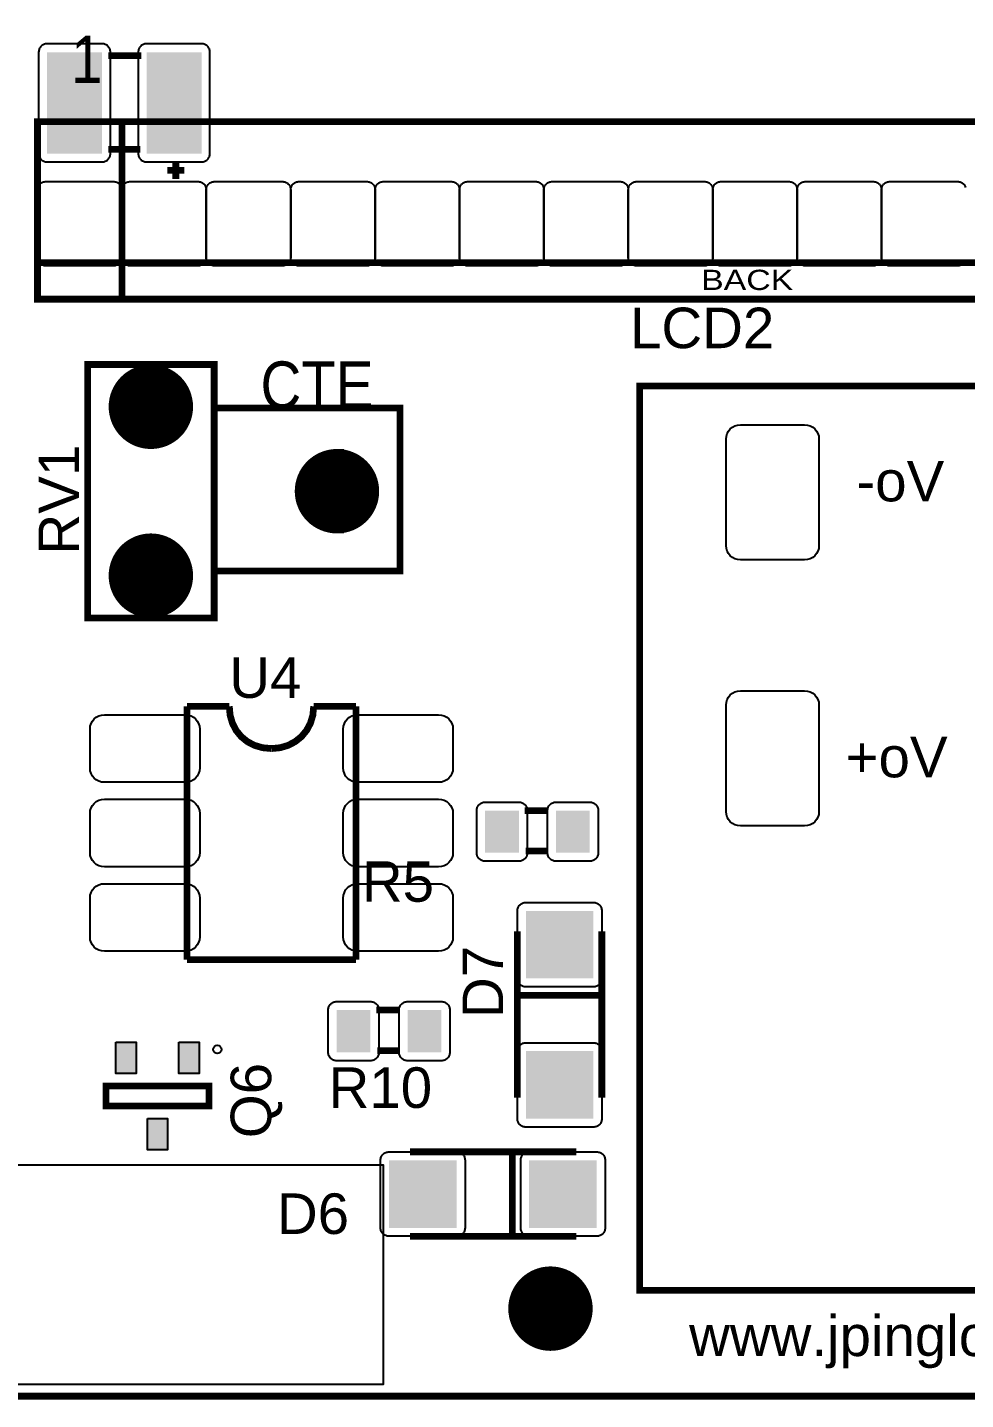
# Model space of a CAD drawing. Header units: inches. Extents: x -2.43 to 2.43, y -2.01 to 2.
# Drawn here: x -1.281 to -0.17, y -2.011 to -0.386 of the extents above; entities that cross this region are included whole.
import ezdxf

# ---------------------------------------------------------------- set-up
doc = ezdxf.new("R2010")
doc.units = ezdxf.units.IN
doc.layers.get('0').update_dxf_attribs({"linetype": 'CONTINUOUS'})

# ---------------------------------------------------------------- blocks, each defined once
blk = doc.blocks.new('RPAD')
blk.add_trace([(-0.5, -0.5), (-0.5, 0.5), (0.5, -0.5), (0.5, 0.5)])
blk = doc.blocks.new('EPAD')
at = {"const_width": 0.5}
blk.add_lwpolyline([(-0.25, 0, 1), (0.25, 0, 1)], format="xyb", close=True, dxfattribs=at)

msp = doc.modelspace()

# ---------------------------------------------------------------- linework, layer by layer
for points, const_width in [([(-2.430303, -2.006575), (2.430303, -2.006575), (2.430303, 1.998496), (-2.430303, 1.998496), (-2.430303, -2.006575)], 0.008), ([(-2.430303, -2.006575), (2.430303, -2.006575), (2.430303, 1.998496), (-2.430303, 1.998496), (-2.430303, -2.006575)], 0.008), ([(-2.430303, -2.006575), (2.430303, -2.006575), (2.430303, 1.998496), (-2.430303, 1.998496), (-2.430303, -2.006575)], 0.008), ([(-1.185469, -0.419079), (-1.146469, -0.419079)], 0.008), ([(-1.185469, -0.419079), (-1.146469, -0.419079)], 0.008), ([(-1.185469, -0.419079), (-1.146469, -0.419079)], 0.008), ([(-1.269358, -0.707582), (0.334642, -0.707582), (0.334642, -0.497346), (-1.269358, -0.497346), (-1.269358, -0.707582)], 0.008), ([(-1.269358, -0.707582), (0.334642, -0.707582), (0.334642, -0.497346), (-1.269358, -0.497346), (-1.269358, -0.707582)], 0.008), ([(-1.269358, -0.707582), (0.334642, -0.707582), (0.334642, -0.497346), (-1.269358, -0.497346), (-1.269358, -0.707582)], 0.008), ([(-1.169358, -0.501283), (-1.169358, -0.703645)], 0.008), ([(-1.169358, -0.501283), (-1.169358, -0.703645)], 0.008), ([(-1.169358, -0.501283), (-1.169358, -0.703645)], 0.008), ([(-1.185469, -0.530079), (-1.147469, -0.530079)], 0.008), ([(-1.185469, -0.530079), (-1.147469, -0.530079)], 0.008), ([(-1.185469, -0.530079), (-1.147469, -0.530079)], 0.008), ([(-1.115469, -0.555079), (-1.095469, -0.555079)], 0.008), ([(-1.115469, -0.555079), (-1.095469, -0.555079)], 0.008), ([(-1.115469, -0.555079), (-1.095469, -0.555079)], 0.008), ([(-1.105469, -0.545079), (-1.105469, -0.565079)], 0.008), ([(-1.105469, -0.545079), (-1.105469, -0.565079)], 0.008), ([(-1.105469, -0.545079), (-1.105469, -0.565079)], 0.008), ([(-1.266602, -0.664275), (0.331823, -0.664275)], 0.008), ([(-1.266602, -0.664275), (0.331823, -0.664275)], 0.008), ([(-1.266602, -0.664275), (0.331823, -0.664275)], 0.008), ([(-1.210028, -1.08496), (-1.060028, -1.08496), (-1.060028, -0.78496), (-1.210028, -0.78496), (-1.210028, -1.08496)], 0.008), ([(-1.210028, -1.08496), (-1.060028, -1.08496), (-1.060028, -0.78496), (-1.210028, -0.78496), (-1.210028, -1.08496)], 0.008), ([(-1.210028, -1.08496), (-1.060028, -1.08496), (-1.060028, -0.78496), (-1.210028, -0.78496), (-1.210028, -1.08496)], 0.008), ([(-0.55598, -1.881189), (1.507012, -1.881189), (1.507012, -0.810322), (-0.55598, -0.810322), (-0.55598, -1.881189)], 0.008), ([(-0.55598, -1.881189), (1.507012, -1.881189), (1.507012, -0.810322), (-0.55598, -0.810322), (-0.55598, -1.881189)], 0.008), ([(-0.55598, -1.881189), (1.507012, -1.881189), (1.507012, -0.810322), (-0.55598, -0.810322), (-0.55598, -1.881189)], 0.008), ([(-1.060224, -1.029448), (-0.839752, -1.029448), (-0.839752, -0.836535), (-1.060224, -0.836535), (-1.060224, -1.029448)], 0.008), ([(-1.060224, -1.029448), (-0.839752, -1.029448), (-0.839752, -0.836535), (-1.060224, -0.836535), (-1.060224, -1.029448)], 0.008), ([(-1.060224, -1.029448), (-0.839752, -1.029448), (-0.839752, -0.836535), (-1.060224, -0.836535), (-1.060224, -1.029448)], 0.008), ([(-0.910028, -0.88496), (-0.910028, -0.98496)], 0.008), ([(-0.910028, -0.88496), (-0.910028, -0.98496)], 0.008), ([(-0.910028, -0.88496), (-0.910028, -0.98496)], 0.008), ([(-1.092114, -1.189685), (-1.042114, -1.189685)], 0.008), ([(-1.092114, -1.189685), (-1.092114, -1.489685)], 0.008), ([(-1.092114, -1.189685), (-1.042114, -1.189685)], 0.008), ([(-1.092114, -1.189685), (-1.092114, -1.489685)], 0.008), ([(-1.092114, -1.189685), (-1.042114, -1.189685)], 0.008), ([(-1.092114, -1.189685), (-1.092114, -1.489685)], 0.008), ([(-0.992114, -1.239685), (-1.002589, -1.238726), (-1.012161, -1.23595), (-1.020679, -1.231511), (-1.027989, -1.22556), (-1.03394, -1.218249), (-1.03838, -1.209731), (-1.041155, -1.200159), (-1.042114, -1.189685)], 0.008), ([(-0.992114, -1.239685), (-1.002589, -1.238726), (-1.012161, -1.23595), (-1.020679, -1.231511), (-1.027989, -1.22556), (-1.03394, -1.218249), (-1.03838, -1.209731), (-1.041155, -1.200159), (-1.042114, -1.189685)], 0.008), ([(-0.992114, -1.239685), (-1.002589, -1.238726), (-1.012161, -1.23595), (-1.020679, -1.231511), (-1.027989, -1.22556), (-1.03394, -1.218249), (-1.03838, -1.209731), (-1.041155, -1.200159), (-1.042114, -1.189685)], 0.008), ([(-0.992114, -1.239685), (-0.981927, -1.238726), (-0.972489, -1.23595), (-0.963989, -1.231511), (-0.956614, -1.22556), (-0.950552, -1.218249), (-0.945989, -1.209731), (-0.943114, -1.200159), (-0.942114, -1.189685)], 0.008), ([(-0.992114, -1.239685), (-0.981927, -1.238726), (-0.972489, -1.23595), (-0.963989, -1.231511), (-0.956614, -1.22556), (-0.950552, -1.218249), (-0.945989, -1.209731), (-0.943114, -1.200159), (-0.942114, -1.189685)], 0.008), ([(-0.992114, -1.239685), (-0.981927, -1.238726), (-0.972489, -1.23595), (-0.963989, -1.231511), (-0.956614, -1.22556), (-0.950552, -1.218249), (-0.945989, -1.209731), (-0.943114, -1.200159), (-0.942114, -1.189685)], 0.008), ([(-0.942114, -1.189685), (-0.892114, -1.189685)], 0.008), ([(-0.942114, -1.189685), (-0.892114, -1.189685)], 0.008), ([(-0.942114, -1.189685), (-0.892114, -1.189685)], 0.008), ([(-0.892114, -1.189685), (-0.892114, -1.489685)], 0.008), ([(-0.892114, -1.189685), (-0.892114, -1.489685)], 0.008), ([(-0.892114, -1.189685), (-0.892114, -1.489685)], 0.008), ([(-0.664028, -1.31311), (-0.692028, -1.31311)], 0.008), ([(-0.664028, -1.31311), (-0.692028, -1.31311)], 0.008), ([(-0.664028, -1.31311), (-0.692028, -1.31311)], 0.008), ([(-0.664028, -1.36111), (-0.691028, -1.36111)], 0.008), ([(-0.664028, -1.36111), (-0.691028, -1.36111)], 0.008), ([(-0.664028, -1.36111), (-0.691028, -1.36111)], 0.008), ([(-0.700776, -1.652968), (-0.700776, -1.455968)], 0.008), ([(-0.700776, -1.652968), (-0.700776, -1.455968)], 0.008), ([(-0.700776, -1.652968), (-0.700776, -1.455968)], 0.008), ([(-0.600776, -1.455968), (-0.600776, -1.652968)], 0.008), ([(-0.600776, -1.455968), (-0.600776, -1.652968)], 0.008), ([(-0.600776, -1.455968), (-0.600776, -1.652968)], 0.008), ([(-1.092114, -1.489685), (-0.892114, -1.489685)], 0.008), ([(-1.092114, -1.489685), (-0.892114, -1.489685)], 0.008), ([(-1.092114, -1.489685), (-0.892114, -1.489685)], 0.008), ([(-0.700776, -1.531968), (-0.600776, -1.531968)], 0.008), ([(-0.700776, -1.531968), (-0.600776, -1.531968)], 0.008), ([(-0.700776, -1.531968), (-0.600776, -1.531968)], 0.008), ([(-0.83987, -1.54933), (-0.86787, -1.54933)], 0.008), ([(-0.83987, -1.54933), (-0.86787, -1.54933)], 0.008), ([(-0.83987, -1.54933), (-0.86787, -1.54933)], 0.008), ([(-0.83987, -1.59733), (-0.86687, -1.59733)], 0.008), ([(-0.83987, -1.59733), (-0.86687, -1.59733)], 0.008), ([(-0.83987, -1.59733), (-0.86687, -1.59733)], 0.008), ([(-1.188177, -1.639291), (-1.188177, -1.662913), (-1.06613, -1.662913), (-1.06613, -1.639291), (-1.188177, -1.639291)], 0.007874), ([(-1.188177, -1.639291), (-1.188177, -1.662913), (-1.06613, -1.662913), (-1.06613, -1.639291), (-1.188177, -1.639291)], 0.007874), ([(-1.188177, -1.639291), (-1.188177, -1.662913), (-1.06613, -1.662913), (-1.06613, -1.639291), (-1.188177, -1.639291)], 0.007874), ([(-0.827839, -1.717244), (-0.630839, -1.717244)], 0.008), ([(-0.827839, -1.717244), (-0.630839, -1.717244)], 0.008), ([(-0.827839, -1.717244), (-0.630839, -1.717244)], 0.008), ([(-0.706839, -1.717244), (-0.706839, -1.817244)], 0.008), ([(-0.706839, -1.717244), (-0.706839, -1.817244)], 0.008), ([(-0.706839, -1.717244), (-0.706839, -1.817244)], 0.008), ([(-0.630839, -1.817244), (-0.827839, -1.817244)], 0.008), ([(-0.630839, -1.817244), (-0.827839, -1.817244)], 0.008), ([(-0.630839, -1.817244), (-0.827839, -1.817244)], 0.008)]:
    msp.add_lwpolyline(points, dxfattribs=dict(const_width=const_width))
for points in [[(-1.257969, -0.545079), (-1.192969, -0.545079), (-1.191929, -0.545028), (-1.190924, -0.54488), (-1.189957, -0.544638), (-1.189033, -0.544307), (-1.188157, -0.543893), (-1.187333, -0.543398), (-1.186565, -0.542828), (-1.185859, -0.542188), (-1.185219, -0.541482), (-1.18465, -0.540715), (-1.184155, -0.539891), (-1.18374, -0.539014), (-1.183409, -0.53809), (-1.183167, -0.537123), (-1.183019, -0.536118), (-1.182969, -0.535079), (-1.182969, -0.415079), (-1.183019, -0.414039), (-1.183167, -0.413034), (-1.183409, -0.412067), (-1.18374, -0.411143), (-1.184155, -0.410267), (-1.18465, -0.409443), (-1.185219, -0.408676), (-1.185859, -0.407969), (-1.186565, -0.407329), (-1.187333, -0.40676), (-1.188157, -0.406265), (-1.189033, -0.40585), (-1.189957, -0.40552), (-1.190924, -0.405278), (-1.191929, -0.405129), (-1.192969, -0.405079), (-1.257969, -0.405079), (-1.259008, -0.405129), (-1.260013, -0.405278), (-1.26098, -0.40552), (-1.261904, -0.40585), (-1.26278, -0.406265), (-1.263604, -0.40676), (-1.264372, -0.407329), (-1.265078, -0.407969), (-1.265718, -0.408676), (-1.266287, -0.409443), (-1.266782, -0.410267), (-1.267197, -0.411143), (-1.267528, -0.412067), (-1.26777, -0.413034), (-1.267918, -0.414039), (-1.267969, -0.415079), (-1.267969, -0.535079), (-1.267918, -0.536118), (-1.26777, -0.537123), (-1.267528, -0.53809), (-1.267197, -0.539014), (-1.266782, -0.539891), (-1.266287, -0.540715), (-1.265718, -0.541482), (-1.265078, -0.542188), (-1.264372, -0.542828), (-1.263604, -0.543398), (-1.26278, -0.543893), (-1.261904, -0.544307), (-1.26098, -0.544638), (-1.260013, -0.54488), (-1.259008, -0.545028), (-1.257969, -0.545079)], [(-1.139969, -0.545079), (-1.074969, -0.545079), (-1.073929, -0.545028), (-1.072924, -0.54488), (-1.071957, -0.544638), (-1.071033, -0.544307), (-1.070157, -0.543893), (-1.069333, -0.543398), (-1.068565, -0.542828), (-1.067859, -0.542188), (-1.067219, -0.541482), (-1.06665, -0.540715), (-1.066155, -0.539891), (-1.06574, -0.539014), (-1.065409, -0.53809), (-1.065167, -0.537123), (-1.065019, -0.536118), (-1.064969, -0.535079), (-1.064969, -0.415079), (-1.065019, -0.414039), (-1.065167, -0.413034), (-1.065409, -0.412067), (-1.06574, -0.411143), (-1.066155, -0.410267), (-1.06665, -0.409443), (-1.067219, -0.408676), (-1.067859, -0.407969), (-1.068565, -0.407329), (-1.069333, -0.40676), (-1.070157, -0.406265), (-1.071033, -0.40585), (-1.071957, -0.40552), (-1.072924, -0.405278), (-1.073929, -0.405129), (-1.074969, -0.405079), (-1.139969, -0.405079), (-1.141008, -0.405129), (-1.142013, -0.405278), (-1.14298, -0.40552), (-1.143904, -0.40585), (-1.14478, -0.406265), (-1.145604, -0.40676), (-1.146372, -0.407329), (-1.147078, -0.407969), (-1.147718, -0.408676), (-1.148287, -0.409443), (-1.148782, -0.410267), (-1.149197, -0.411143), (-1.149528, -0.412067), (-1.14977, -0.413034), (-1.149918, -0.414039), (-1.149969, -0.415079), (-1.149969, -0.535079), (-1.149918, -0.536118), (-1.14977, -0.537123), (-1.149528, -0.53809), (-1.149197, -0.539014), (-1.148782, -0.539891), (-1.148287, -0.540715), (-1.147718, -0.541482), (-1.147078, -0.542188), (-1.146372, -0.542828), (-1.145604, -0.543398), (-1.14478, -0.543893), (-1.143904, -0.544307), (-1.14298, -0.544638), (-1.142013, -0.54488), (-1.141008, -0.545028), (-1.139969, -0.545079)], [(-1.259358, -0.568212), (-1.179358, -0.568212), (-1.178319, -0.568263), (-1.177314, -0.568411), (-1.176347, -0.568653), (-1.175423, -0.568984), (-1.174546, -0.569398), (-1.173722, -0.569893), (-1.172955, -0.570463), (-1.172249, -0.571103), (-1.171609, -0.571809), (-1.171039, -0.572576), (-1.170545, -0.5734), (-1.17013, -0.574277), (-1.169799, -0.575201), (-1.169557, -0.576168), (-1.169409, -0.577173), (-1.169358, -0.578212), (-1.169358, -0.658212), (-1.169409, -0.659252), (-1.169557, -0.660257), (-1.169799, -0.661224), (-1.17013, -0.662148), (-1.170545, -0.663024), (-1.171039, -0.663848), (-1.171609, -0.664615), (-1.172249, -0.665322), (-1.172955, -0.665962), (-1.173722, -0.666531), (-1.174546, -0.667026), (-1.175423, -0.667441), (-1.176347, -0.667771), (-1.177314, -0.668013), (-1.178319, -0.668162), (-1.179358, -0.668212), (-1.259358, -0.668212), (-1.260398, -0.668162), (-1.261403, -0.668013), (-1.26237, -0.667771), (-1.263294, -0.667441), (-1.26417, -0.667026), (-1.264994, -0.666531), (-1.265762, -0.665962), (-1.266468, -0.665322), (-1.267108, -0.664615), (-1.267677, -0.663848), (-1.268172, -0.663024), (-1.268587, -0.662148), (-1.268917, -0.661224), (-1.269159, -0.660257), (-1.269308, -0.659252), (-1.269358, -0.658212), (-1.269358, -0.578212), (-1.269308, -0.577173), (-1.269159, -0.576168), (-1.268917, -0.575201), (-1.268587, -0.574277), (-1.268172, -0.5734), (-1.267677, -0.572576), (-1.267108, -0.571809), (-1.266468, -0.571103), (-1.265762, -0.570463), (-1.264994, -0.569893), (-1.26417, -0.569398), (-1.263294, -0.568984), (-1.26237, -0.568653), (-1.261403, -0.568411), (-1.260398, -0.568263), (-1.259358, -0.568212)], [(-1.159358, -0.568212), (-1.079358, -0.568212), (-1.078319, -0.568263), (-1.077314, -0.568411), (-1.076347, -0.568653), (-1.075423, -0.568984), (-1.074546, -0.569398), (-1.073722, -0.569893), (-1.072955, -0.570463), (-1.072249, -0.571103), (-1.071609, -0.571809), (-1.071039, -0.572576), (-1.070545, -0.5734), (-1.07013, -0.574277), (-1.069799, -0.575201), (-1.069557, -0.576168), (-1.069409, -0.577173), (-1.069358, -0.578212), (-1.069358, -0.658212), (-1.069409, -0.659252), (-1.069557, -0.660257), (-1.069799, -0.661224), (-1.07013, -0.662148), (-1.070545, -0.663024), (-1.071039, -0.663848), (-1.071609, -0.664615), (-1.072249, -0.665322), (-1.072955, -0.665962), (-1.073722, -0.666531), (-1.074546, -0.667026), (-1.075423, -0.667441), (-1.076347, -0.667771), (-1.077314, -0.668013), (-1.078319, -0.668162), (-1.079358, -0.668212), (-1.159358, -0.668212), (-1.160398, -0.668162), (-1.161403, -0.668013), (-1.16237, -0.667771), (-1.163294, -0.667441), (-1.16417, -0.667026), (-1.164994, -0.666531), (-1.165762, -0.665962), (-1.166468, -0.665322), (-1.167108, -0.664615), (-1.167677, -0.663848), (-1.168172, -0.663024), (-1.168587, -0.662148), (-1.168917, -0.661224), (-1.169159, -0.660257), (-1.169308, -0.659252), (-1.169358, -0.658212), (-1.169358, -0.578212), (-1.169308, -0.577173), (-1.169159, -0.576168), (-1.168917, -0.575201), (-1.168587, -0.574277), (-1.168172, -0.5734), (-1.167677, -0.572576), (-1.167108, -0.571809), (-1.166468, -0.571103), (-1.165762, -0.570463), (-1.164994, -0.569893), (-1.16417, -0.569398), (-1.163294, -0.568984), (-1.16237, -0.568653), (-1.161403, -0.568411), (-1.160398, -0.568263), (-1.159358, -0.568212)], [(-1.059358, -0.568212), (-0.979358, -0.568212), (-0.978319, -0.568263), (-0.977314, -0.568411), (-0.976347, -0.568653), (-0.975423, -0.568984), (-0.974546, -0.569398), (-0.973722, -0.569893), (-0.972955, -0.570463), (-0.972249, -0.571103), (-0.971609, -0.571809), (-0.971039, -0.572576), (-0.970545, -0.5734), (-0.97013, -0.574277), (-0.969799, -0.575201), (-0.969557, -0.576168), (-0.969409, -0.577173), (-0.969358, -0.578212), (-0.969358, -0.658212), (-0.969409, -0.659252), (-0.969557, -0.660257), (-0.969799, -0.661224), (-0.97013, -0.662148), (-0.970545, -0.663024), (-0.971039, -0.663848), (-0.971609, -0.664615), (-0.972249, -0.665322), (-0.972955, -0.665962), (-0.973722, -0.666531), (-0.974546, -0.667026), (-0.975423, -0.667441), (-0.976347, -0.667771), (-0.977314, -0.668013), (-0.978319, -0.668162), (-0.979358, -0.668212), (-1.059358, -0.668212), (-1.060398, -0.668162), (-1.061403, -0.668013), (-1.06237, -0.667771), (-1.063294, -0.667441), (-1.06417, -0.667026), (-1.064994, -0.666531), (-1.065762, -0.665962), (-1.066468, -0.665322), (-1.067108, -0.664615), (-1.067677, -0.663848), (-1.068172, -0.663024), (-1.068587, -0.662148), (-1.068917, -0.661224), (-1.069159, -0.660257), (-1.069308, -0.659252), (-1.069358, -0.658212), (-1.069358, -0.578212), (-1.069308, -0.577173), (-1.069159, -0.576168), (-1.068917, -0.575201), (-1.068587, -0.574277), (-1.068172, -0.5734), (-1.067677, -0.572576), (-1.067108, -0.571809), (-1.066468, -0.571103), (-1.065762, -0.570463), (-1.064994, -0.569893), (-1.06417, -0.569398), (-1.063294, -0.568984), (-1.06237, -0.568653), (-1.061403, -0.568411), (-1.060398, -0.568263), (-1.059358, -0.568212)], [(-0.959358, -0.568212), (-0.879358, -0.568212), (-0.878319, -0.568263), (-0.877314, -0.568411), (-0.876347, -0.568653), (-0.875423, -0.568984), (-0.874546, -0.569398), (-0.873722, -0.569893), (-0.872955, -0.570463), (-0.872249, -0.571103), (-0.871609, -0.571809), (-0.871039, -0.572576), (-0.870545, -0.5734), (-0.87013, -0.574277), (-0.869799, -0.575201), (-0.869557, -0.576168), (-0.869409, -0.577173), (-0.869358, -0.578212), (-0.869358, -0.658212), (-0.869409, -0.659252), (-0.869557, -0.660257), (-0.869799, -0.661224), (-0.87013, -0.662148), (-0.870545, -0.663024), (-0.871039, -0.663848), (-0.871609, -0.664615), (-0.872249, -0.665322), (-0.872955, -0.665962), (-0.873722, -0.666531), (-0.874546, -0.667026), (-0.875423, -0.667441), (-0.876347, -0.667771), (-0.877314, -0.668013), (-0.878319, -0.668162), (-0.879358, -0.668212), (-0.959358, -0.668212), (-0.960398, -0.668162), (-0.961403, -0.668013), (-0.96237, -0.667771), (-0.963294, -0.667441), (-0.96417, -0.667026), (-0.964994, -0.666531), (-0.965762, -0.665962), (-0.966468, -0.665322), (-0.967108, -0.664615), (-0.967677, -0.663848), (-0.968172, -0.663024), (-0.968587, -0.662148), (-0.968917, -0.661224), (-0.969159, -0.660257), (-0.969308, -0.659252), (-0.969358, -0.658212), (-0.969358, -0.578212), (-0.969308, -0.577173), (-0.969159, -0.576168), (-0.968917, -0.575201), (-0.968587, -0.574277), (-0.968172, -0.5734), (-0.967677, -0.572576), (-0.967108, -0.571809), (-0.966468, -0.571103), (-0.965762, -0.570463), (-0.964994, -0.569893), (-0.96417, -0.569398), (-0.963294, -0.568984), (-0.96237, -0.568653), (-0.961403, -0.568411), (-0.960398, -0.568263), (-0.959358, -0.568212)], [(-0.859358, -0.568212), (-0.779358, -0.568212), (-0.778319, -0.568263), (-0.777314, -0.568411), (-0.776347, -0.568653), (-0.775423, -0.568984), (-0.774546, -0.569398), (-0.773722, -0.569893), (-0.772955, -0.570463), (-0.772249, -0.571103), (-0.771609, -0.571809), (-0.771039, -0.572576), (-0.770545, -0.5734), (-0.77013, -0.574277), (-0.769799, -0.575201), (-0.769557, -0.576168), (-0.769409, -0.577173), (-0.769358, -0.578212), (-0.769358, -0.658212), (-0.769409, -0.659252), (-0.769557, -0.660257), (-0.769799, -0.661224), (-0.77013, -0.662148), (-0.770545, -0.663024), (-0.771039, -0.663848), (-0.771609, -0.664615), (-0.772249, -0.665322), (-0.772955, -0.665962), (-0.773722, -0.666531), (-0.774546, -0.667026), (-0.775423, -0.667441), (-0.776347, -0.667771), (-0.777314, -0.668013), (-0.778319, -0.668162), (-0.779358, -0.668212), (-0.859358, -0.668212), (-0.860398, -0.668162), (-0.861403, -0.668013), (-0.86237, -0.667771), (-0.863294, -0.667441), (-0.86417, -0.667026), (-0.864994, -0.666531), (-0.865762, -0.665962), (-0.866468, -0.665322), (-0.867108, -0.664615), (-0.867677, -0.663848), (-0.868172, -0.663024), (-0.868587, -0.662148), (-0.868917, -0.661224), (-0.869159, -0.660257), (-0.869308, -0.659252), (-0.869358, -0.658212), (-0.869358, -0.578212), (-0.869308, -0.577173), (-0.869159, -0.576168), (-0.868917, -0.575201), (-0.868587, -0.574277), (-0.868172, -0.5734), (-0.867677, -0.572576), (-0.867108, -0.571809), (-0.866468, -0.571103), (-0.865762, -0.570463), (-0.864994, -0.569893), (-0.86417, -0.569398), (-0.863294, -0.568984), (-0.86237, -0.568653), (-0.861403, -0.568411), (-0.860398, -0.568263), (-0.859358, -0.568212)], [(-0.759358, -0.568212), (-0.679358, -0.568212), (-0.678319, -0.568263), (-0.677314, -0.568411), (-0.676347, -0.568653), (-0.675423, -0.568984), (-0.674546, -0.569398), (-0.673722, -0.569893), (-0.672955, -0.570463), (-0.672249, -0.571103), (-0.671609, -0.571809), (-0.671039, -0.572576), (-0.670545, -0.5734), (-0.67013, -0.574277), (-0.669799, -0.575201), (-0.669557, -0.576168), (-0.669409, -0.577173), (-0.669358, -0.578212), (-0.669358, -0.658212), (-0.669409, -0.659252), (-0.669557, -0.660257), (-0.669799, -0.661224), (-0.67013, -0.662148), (-0.670545, -0.663024), (-0.671039, -0.663848), (-0.671609, -0.664615), (-0.672249, -0.665322), (-0.672955, -0.665962), (-0.673722, -0.666531), (-0.674546, -0.667026), (-0.675423, -0.667441), (-0.676347, -0.667771), (-0.677314, -0.668013), (-0.678319, -0.668162), (-0.679358, -0.668212), (-0.759358, -0.668212), (-0.760398, -0.668162), (-0.761403, -0.668013), (-0.76237, -0.667771), (-0.763294, -0.667441), (-0.76417, -0.667026), (-0.764994, -0.666531), (-0.765762, -0.665962), (-0.766468, -0.665322), (-0.767108, -0.664615), (-0.767677, -0.663848), (-0.768172, -0.663024), (-0.768587, -0.662148), (-0.768917, -0.661224), (-0.769159, -0.660257), (-0.769308, -0.659252), (-0.769358, -0.658212), (-0.769358, -0.578212), (-0.769308, -0.577173), (-0.769159, -0.576168), (-0.768917, -0.575201), (-0.768587, -0.574277), (-0.768172, -0.5734), (-0.767677, -0.572576), (-0.767108, -0.571809), (-0.766468, -0.571103), (-0.765762, -0.570463), (-0.764994, -0.569893), (-0.76417, -0.569398), (-0.763294, -0.568984), (-0.76237, -0.568653), (-0.761403, -0.568411), (-0.760398, -0.568263), (-0.759358, -0.568212)], [(-0.659358, -0.568212), (-0.579358, -0.568212), (-0.578319, -0.568263), (-0.577314, -0.568411), (-0.576347, -0.568653), (-0.575423, -0.568984), (-0.574546, -0.569398), (-0.573722, -0.569893), (-0.572955, -0.570463), (-0.572249, -0.571103), (-0.571609, -0.571809), (-0.571039, -0.572576), (-0.570545, -0.5734), (-0.57013, -0.574277), (-0.569799, -0.575201), (-0.569557, -0.576168), (-0.569409, -0.577173), (-0.569358, -0.578212), (-0.569358, -0.658212), (-0.569409, -0.659252), (-0.569557, -0.660257), (-0.569799, -0.661224), (-0.57013, -0.662148), (-0.570545, -0.663024), (-0.571039, -0.663848), (-0.571609, -0.664615), (-0.572249, -0.665322), (-0.572955, -0.665962), (-0.573722, -0.666531), (-0.574546, -0.667026), (-0.575423, -0.667441), (-0.576347, -0.667771), (-0.577314, -0.668013), (-0.578319, -0.668162), (-0.579358, -0.668212), (-0.659358, -0.668212), (-0.660398, -0.668162), (-0.661403, -0.668013), (-0.66237, -0.667771), (-0.663294, -0.667441), (-0.66417, -0.667026), (-0.664994, -0.666531), (-0.665762, -0.665962), (-0.666468, -0.665322), (-0.667108, -0.664615), (-0.667677, -0.663848), (-0.668172, -0.663024), (-0.668587, -0.662148), (-0.668917, -0.661224), (-0.669159, -0.660257), (-0.669308, -0.659252), (-0.669358, -0.658212), (-0.669358, -0.578212), (-0.669308, -0.577173), (-0.669159, -0.576168), (-0.668917, -0.575201), (-0.668587, -0.574277), (-0.668172, -0.5734), (-0.667677, -0.572576), (-0.667108, -0.571809), (-0.666468, -0.571103), (-0.665762, -0.570463), (-0.664994, -0.569893), (-0.66417, -0.569398), (-0.663294, -0.568984), (-0.66237, -0.568653), (-0.661403, -0.568411), (-0.660398, -0.568263), (-0.659358, -0.568212)], [(-0.559358, -0.568212), (-0.479358, -0.568212), (-0.478319, -0.568263), (-0.477314, -0.568411), (-0.476347, -0.568653), (-0.475423, -0.568984), (-0.474546, -0.569398), (-0.473722, -0.569893), (-0.472955, -0.570463), (-0.472249, -0.571103), (-0.471609, -0.571809), (-0.471039, -0.572576), (-0.470545, -0.5734), (-0.47013, -0.574277), (-0.469799, -0.575201), (-0.469557, -0.576168), (-0.469409, -0.577173), (-0.469358, -0.578212), (-0.469358, -0.658212), (-0.469409, -0.659252), (-0.469557, -0.660257), (-0.469799, -0.661224), (-0.47013, -0.662148), (-0.470545, -0.663024), (-0.471039, -0.663848), (-0.471609, -0.664615), (-0.472249, -0.665322), (-0.472955, -0.665962), (-0.473722, -0.666531), (-0.474546, -0.667026), (-0.475423, -0.667441), (-0.476347, -0.667771), (-0.477314, -0.668013), (-0.478319, -0.668162), (-0.479358, -0.668212), (-0.559358, -0.668212), (-0.560398, -0.668162), (-0.561403, -0.668013), (-0.56237, -0.667771), (-0.563294, -0.667441), (-0.56417, -0.667026), (-0.564994, -0.666531), (-0.565762, -0.665962), (-0.566468, -0.665322), (-0.567108, -0.664615), (-0.567677, -0.663848), (-0.568172, -0.663024), (-0.568587, -0.662148), (-0.568917, -0.661224), (-0.569159, -0.660257), (-0.569308, -0.659252), (-0.569358, -0.658212), (-0.569358, -0.578212), (-0.569308, -0.577173), (-0.569159, -0.576168), (-0.568917, -0.575201), (-0.568587, -0.574277), (-0.568172, -0.5734), (-0.567677, -0.572576), (-0.567108, -0.571809), (-0.566468, -0.571103), (-0.565762, -0.570463), (-0.564994, -0.569893), (-0.56417, -0.569398), (-0.563294, -0.568984), (-0.56237, -0.568653), (-0.561403, -0.568411), (-0.560398, -0.568263), (-0.559358, -0.568212)], [(-0.459358, -0.568212), (-0.379358, -0.568212), (-0.378319, -0.568263), (-0.377314, -0.568411), (-0.376347, -0.568653), (-0.375423, -0.568984), (-0.374546, -0.569398), (-0.373722, -0.569893), (-0.372955, -0.570463), (-0.372249, -0.571103), (-0.371609, -0.571809), (-0.371039, -0.572576), (-0.370545, -0.5734), (-0.37013, -0.574277), (-0.369799, -0.575201), (-0.369557, -0.576168), (-0.369409, -0.577173), (-0.369358, -0.578212), (-0.369358, -0.658212), (-0.369409, -0.659252), (-0.369557, -0.660257), (-0.369799, -0.661224), (-0.37013, -0.662148), (-0.370545, -0.663024), (-0.371039, -0.663848), (-0.371609, -0.664615), (-0.372249, -0.665322), (-0.372955, -0.665962), (-0.373722, -0.666531), (-0.374546, -0.667026), (-0.375423, -0.667441), (-0.376347, -0.667771), (-0.377314, -0.668013), (-0.378319, -0.668162), (-0.379358, -0.668212), (-0.459358, -0.668212), (-0.460398, -0.668162), (-0.461403, -0.668013), (-0.46237, -0.667771), (-0.463294, -0.667441), (-0.46417, -0.667026), (-0.464994, -0.666531), (-0.465762, -0.665962), (-0.466468, -0.665322), (-0.467108, -0.664615), (-0.467677, -0.663848), (-0.468172, -0.663024), (-0.468587, -0.662148), (-0.468917, -0.661224), (-0.469159, -0.660257), (-0.469308, -0.659252), (-0.469358, -0.658212), (-0.469358, -0.578212), (-0.469308, -0.577173), (-0.469159, -0.576168), (-0.468917, -0.575201), (-0.468587, -0.574277), (-0.468172, -0.5734), (-0.467677, -0.572576), (-0.467108, -0.571809), (-0.466468, -0.571103), (-0.465762, -0.570463), (-0.464994, -0.569893), (-0.46417, -0.569398), (-0.463294, -0.568984), (-0.46237, -0.568653), (-0.461403, -0.568411), (-0.460398, -0.568263), (-0.459358, -0.568212)], [(-0.359358, -0.568212), (-0.279358, -0.568212), (-0.278319, -0.568263), (-0.277314, -0.568411), (-0.276347, -0.568653), (-0.275423, -0.568984), (-0.274546, -0.569398), (-0.273722, -0.569893), (-0.272955, -0.570463), (-0.272249, -0.571103), (-0.271609, -0.571809), (-0.271039, -0.572576), (-0.270545, -0.5734), (-0.27013, -0.574277), (-0.269799, -0.575201), (-0.269557, -0.576168), (-0.269409, -0.577173), (-0.269358, -0.578212), (-0.269358, -0.658212), (-0.269409, -0.659252), (-0.269557, -0.660257), (-0.269799, -0.661224), (-0.27013, -0.662148), (-0.270545, -0.663024), (-0.271039, -0.663848), (-0.271609, -0.664615), (-0.272249, -0.665322), (-0.272955, -0.665962), (-0.273722, -0.666531), (-0.274546, -0.667026), (-0.275423, -0.667441), (-0.276347, -0.667771), (-0.277314, -0.668013), (-0.278319, -0.668162), (-0.279358, -0.668212), (-0.359358, -0.668212), (-0.360398, -0.668162), (-0.361403, -0.668013), (-0.36237, -0.667771), (-0.363294, -0.667441), (-0.36417, -0.667026), (-0.364994, -0.666531), (-0.365762, -0.665962), (-0.366468, -0.665322), (-0.367108, -0.664615), (-0.367677, -0.663848), (-0.368172, -0.663024), (-0.368587, -0.662148), (-0.368917, -0.661224), (-0.369159, -0.660257), (-0.369308, -0.659252), (-0.369358, -0.658212), (-0.369358, -0.578212), (-0.369308, -0.577173), (-0.369159, -0.576168), (-0.368917, -0.575201), (-0.368587, -0.574277), (-0.368172, -0.5734), (-0.367677, -0.572576), (-0.367108, -0.571809), (-0.366468, -0.571103), (-0.365762, -0.570463), (-0.364994, -0.569893), (-0.36417, -0.569398), (-0.363294, -0.568984), (-0.36237, -0.568653), (-0.361403, -0.568411), (-0.360398, -0.568263), (-0.359358, -0.568212)], [(-0.4365, -0.856307), (-0.3605, -0.856307), (-0.357024, -0.856645), (-0.35381, -0.857618), (-0.350919, -0.859164), (-0.348414, -0.861221), (-0.346357, -0.863726), (-0.344811, -0.866617), (-0.343838, -0.869831), (-0.3435, -0.873307), (-0.3435, -0.999307), (-0.343838, -1.002783), (-0.344811, -1.005997), (-0.346357, -1.008888), (-0.348414, -1.011393), (-0.350919, -1.013449), (-0.35381, -1.014995), (-0.357024, -1.015969), (-0.3605, -1.016307), (-0.4365, -1.016307), (-0.439976, -1.015969), (-0.44319, -1.014995), (-0.446081, -1.013449), (-0.448586, -1.011393), (-0.450643, -1.008888), (-0.452189, -1.005997), (-0.453162, -1.002783), (-0.4535, -0.999307), (-0.4535, -0.873307), (-0.453162, -0.869831), (-0.452189, -0.866617), (-0.450643, -0.863726), (-0.448586, -0.861221), (-0.446081, -0.859164), (-0.44319, -0.857618), (-0.439976, -0.856645), (-0.4365, -0.856307)], [(-0.4365, -1.171267), (-0.3605, -1.171267), (-0.357024, -1.171606), (-0.35381, -1.172579), (-0.350919, -1.174125), (-0.348414, -1.176181), (-0.346357, -1.178686), (-0.344811, -1.181577), (-0.343838, -1.184791), (-0.3435, -1.188267), (-0.3435, -1.314267), (-0.343838, -1.317743), (-0.344811, -1.320957), (-0.346357, -1.323848), (-0.348414, -1.326353), (-0.350919, -1.32841), (-0.35381, -1.329956), (-0.357024, -1.330929), (-0.3605, -1.331267), (-0.4365, -1.331267), (-0.439976, -1.330929), (-0.44319, -1.329956), (-0.446081, -1.32841), (-0.448586, -1.326353), (-0.450643, -1.323848), (-0.452189, -1.320957), (-0.453162, -1.317743), (-0.4535, -1.314267), (-0.4535, -1.188267), (-0.453162, -1.184791), (-0.452189, -1.181577), (-0.450643, -1.178686), (-0.448586, -1.176181), (-0.446081, -1.174125), (-0.44319, -1.172579), (-0.439976, -1.171606), (-0.4365, -1.171267)], [(-1.077114, -1.216685), (-1.077114, -1.262685), (-1.077452, -1.266161), (-1.078426, -1.269375), (-1.079972, -1.272266), (-1.082028, -1.27477), (-1.084533, -1.276827), (-1.087424, -1.278373), (-1.090638, -1.279346), (-1.094114, -1.279685), (-1.190114, -1.279685), (-1.19359, -1.279346), (-1.196804, -1.278373), (-1.199695, -1.276827), (-1.2022, -1.27477), (-1.204257, -1.272266), (-1.205803, -1.269375), (-1.206776, -1.266161), (-1.207114, -1.262685), (-1.207114, -1.216685), (-1.206776, -1.213209), (-1.205803, -1.209994), (-1.204257, -1.207104), (-1.2022, -1.204599), (-1.199695, -1.202542), (-1.196804, -1.200996), (-1.19359, -1.200023), (-1.190114, -1.199685), (-1.094114, -1.199685), (-1.090638, -1.200023), (-1.087424, -1.200996), (-1.084533, -1.202542), (-1.082028, -1.204599), (-1.079972, -1.207104), (-1.078426, -1.209994), (-1.077452, -1.213209), (-1.077114, -1.216685)], [(-0.777114, -1.216685), (-0.777114, -1.262685), (-0.777452, -1.266161), (-0.778426, -1.269375), (-0.779972, -1.272266), (-0.782028, -1.27477), (-0.784533, -1.276827), (-0.787424, -1.278373), (-0.790638, -1.279346), (-0.794114, -1.279685), (-0.890114, -1.279685), (-0.89359, -1.279346), (-0.896804, -1.278373), (-0.899695, -1.276827), (-0.9022, -1.27477), (-0.904257, -1.272266), (-0.905803, -1.269375), (-0.906776, -1.266161), (-0.907114, -1.262685), (-0.907114, -1.216685), (-0.906776, -1.213209), (-0.905803, -1.209994), (-0.904257, -1.207104), (-0.9022, -1.204599), (-0.899695, -1.202542), (-0.896804, -1.200996), (-0.89359, -1.200023), (-0.890114, -1.199685), (-0.794114, -1.199685), (-0.790638, -1.200023), (-0.787424, -1.200996), (-0.784533, -1.202542), (-0.782028, -1.204599), (-0.779972, -1.207104), (-0.778426, -1.209994), (-0.777452, -1.213209), (-0.777114, -1.216685)], [(-1.077114, -1.316685), (-1.077114, -1.362685), (-1.077452, -1.366161), (-1.078426, -1.369375), (-1.079972, -1.372266), (-1.082028, -1.37477), (-1.084533, -1.376827), (-1.087424, -1.378373), (-1.090638, -1.379346), (-1.094114, -1.379685), (-1.190114, -1.379685), (-1.19359, -1.379346), (-1.196804, -1.378373), (-1.199695, -1.376827), (-1.2022, -1.37477), (-1.204257, -1.372266), (-1.205803, -1.369375), (-1.206776, -1.366161), (-1.207114, -1.362685), (-1.207114, -1.316685), (-1.206776, -1.313209), (-1.205803, -1.309994), (-1.204257, -1.307104), (-1.2022, -1.304599), (-1.199695, -1.302542), (-1.196804, -1.300996), (-1.19359, -1.300023), (-1.190114, -1.299685), (-1.094114, -1.299685), (-1.090638, -1.300023), (-1.087424, -1.300996), (-1.084533, -1.302542), (-1.082028, -1.304599), (-1.079972, -1.307104), (-1.078426, -1.309994), (-1.077452, -1.313209), (-1.077114, -1.316685)], [(-0.777114, -1.316685), (-0.777114, -1.362685), (-0.777452, -1.366161), (-0.778426, -1.369375), (-0.779972, -1.372266), (-0.782028, -1.37477), (-0.784533, -1.376827), (-0.787424, -1.378373), (-0.790638, -1.379346), (-0.794114, -1.379685), (-0.890114, -1.379685), (-0.89359, -1.379346), (-0.896804, -1.378373), (-0.899695, -1.376827), (-0.9022, -1.37477), (-0.904257, -1.372266), (-0.905803, -1.369375), (-0.906776, -1.366161), (-0.907114, -1.362685), (-0.907114, -1.316685), (-0.906776, -1.313209), (-0.905803, -1.309994), (-0.904257, -1.307104), (-0.9022, -1.304599), (-0.899695, -1.302542), (-0.896804, -1.300996), (-0.89359, -1.300023), (-0.890114, -1.299685), (-0.794114, -1.299685), (-0.790638, -1.300023), (-0.787424, -1.300996), (-0.784533, -1.302542), (-0.782028, -1.304599), (-0.779972, -1.307104), (-0.778426, -1.309994), (-0.777452, -1.313209), (-0.777114, -1.316685)], [(-0.699028, -1.37311), (-0.739028, -1.37311), (-0.740067, -1.373059), (-0.741072, -1.372911), (-0.742039, -1.372669), (-0.742963, -1.372338), (-0.743839, -1.371924), (-0.744663, -1.371429), (-0.745431, -1.370859), (-0.746137, -1.370219), (-0.746777, -1.369513), (-0.747346, -1.368746), (-0.747841, -1.367922), (-0.748256, -1.367045), (-0.748587, -1.366121), (-0.748829, -1.365154), (-0.748977, -1.364149), (-0.749028, -1.36311), (-0.749028, -1.31311), (-0.748977, -1.31207), (-0.748829, -1.311065), (-0.748587, -1.310098), (-0.748256, -1.309174), (-0.747841, -1.308298), (-0.747346, -1.307474), (-0.746777, -1.306707), (-0.746137, -1.306), (-0.745431, -1.30536), (-0.744663, -1.304791), (-0.743839, -1.304296), (-0.742963, -1.303881), (-0.742039, -1.303551), (-0.741072, -1.303309), (-0.740067, -1.30316), (-0.739028, -1.30311), (-0.699028, -1.30311), (-0.697988, -1.30316), (-0.696983, -1.303309), (-0.696016, -1.303551), (-0.695092, -1.303881), (-0.694216, -1.304296), (-0.693392, -1.304791), (-0.692624, -1.30536), (-0.691918, -1.306), (-0.691278, -1.306707), (-0.690709, -1.307474), (-0.690214, -1.308298), (-0.689799, -1.309174), (-0.689469, -1.310098), (-0.689226, -1.311065), (-0.689078, -1.31207), (-0.689028, -1.31311), (-0.689028, -1.36311), (-0.689078, -1.364149), (-0.689226, -1.365154), (-0.689469, -1.366121), (-0.689799, -1.367045), (-0.690214, -1.367922), (-0.690709, -1.368746), (-0.691278, -1.369513), (-0.691918, -1.370219), (-0.692624, -1.370859), (-0.693392, -1.371429), (-0.694216, -1.371924), (-0.695092, -1.372338), (-0.696016, -1.372669), (-0.696983, -1.372911), (-0.697988, -1.373059), (-0.699028, -1.37311)], [(-0.615028, -1.37311), (-0.655028, -1.37311), (-0.656067, -1.373059), (-0.657072, -1.372911), (-0.658039, -1.372669), (-0.658963, -1.372338), (-0.659839, -1.371924), (-0.660663, -1.371429), (-0.661431, -1.370859), (-0.662137, -1.370219), (-0.662777, -1.369513), (-0.663346, -1.368746), (-0.663841, -1.367922), (-0.664256, -1.367045), (-0.664587, -1.366121), (-0.664829, -1.365154), (-0.664977, -1.364149), (-0.665028, -1.36311), (-0.665028, -1.31311), (-0.664977, -1.31207), (-0.664829, -1.311065), (-0.664587, -1.310098), (-0.664256, -1.309174), (-0.663841, -1.308298), (-0.663346, -1.307474), (-0.662777, -1.306707), (-0.662137, -1.306), (-0.661431, -1.30536), (-0.660663, -1.304791), (-0.659839, -1.304296), (-0.658963, -1.303881), (-0.658039, -1.303551), (-0.657072, -1.303309), (-0.656067, -1.30316), (-0.655028, -1.30311), (-0.615028, -1.30311), (-0.613988, -1.30316), (-0.612983, -1.303309), (-0.612016, -1.303551), (-0.611092, -1.303881), (-0.610216, -1.304296), (-0.609392, -1.304791), (-0.608624, -1.30536), (-0.607918, -1.306), (-0.607278, -1.306707), (-0.606709, -1.307474), (-0.606214, -1.308298), (-0.605799, -1.309174), (-0.605469, -1.310098), (-0.605226, -1.311065), (-0.605078, -1.31207), (-0.605028, -1.31311), (-0.605028, -1.36311), (-0.605078, -1.364149), (-0.605226, -1.365154), (-0.605469, -1.366121), (-0.605799, -1.367045), (-0.606214, -1.367922), (-0.606709, -1.368746), (-0.607278, -1.369513), (-0.607918, -1.370219), (-0.608624, -1.370859), (-0.609392, -1.371429), (-0.610216, -1.371924), (-0.611092, -1.372338), (-0.612016, -1.372669), (-0.612983, -1.372911), (-0.613988, -1.373059), (-0.615028, -1.37311)], [(-1.077114, -1.416685), (-1.077114, -1.462685), (-1.077452, -1.466161), (-1.078426, -1.469375), (-1.079972, -1.472266), (-1.082028, -1.47477), (-1.084533, -1.476827), (-1.087424, -1.478373), (-1.090638, -1.479346), (-1.094114, -1.479685), (-1.190114, -1.479685), (-1.19359, -1.479346), (-1.196804, -1.478373), (-1.199695, -1.476827), (-1.2022, -1.47477), (-1.204257, -1.472266), (-1.205803, -1.469375), (-1.206776, -1.466161), (-1.207114, -1.462685), (-1.207114, -1.416685), (-1.206776, -1.413209), (-1.205803, -1.409994), (-1.204257, -1.407104), (-1.2022, -1.404599), (-1.199695, -1.402542), (-1.196804, -1.400996), (-1.19359, -1.400023), (-1.190114, -1.399685), (-1.094114, -1.399685), (-1.090638, -1.400023), (-1.087424, -1.400996), (-1.084533, -1.402542), (-1.082028, -1.404599), (-1.079972, -1.407104), (-1.078426, -1.409994), (-1.077452, -1.413209), (-1.077114, -1.416685)], [(-0.777114, -1.416685), (-0.777114, -1.462685), (-0.777452, -1.466161), (-0.778426, -1.469375), (-0.779972, -1.472266), (-0.782028, -1.47477), (-0.784533, -1.476827), (-0.787424, -1.478373), (-0.790638, -1.479346), (-0.794114, -1.479685), (-0.890114, -1.479685), (-0.89359, -1.479346), (-0.896804, -1.478373), (-0.899695, -1.476827), (-0.9022, -1.47477), (-0.904257, -1.472266), (-0.905803, -1.469375), (-0.906776, -1.466161), (-0.907114, -1.462685), (-0.907114, -1.416685), (-0.906776, -1.413209), (-0.905803, -1.409994), (-0.904257, -1.407104), (-0.9022, -1.404599), (-0.899695, -1.402542), (-0.896804, -1.400996), (-0.89359, -1.400023), (-0.890114, -1.399685), (-0.794114, -1.399685), (-0.790638, -1.400023), (-0.787424, -1.400996), (-0.784533, -1.402542), (-0.782028, -1.404599), (-0.779972, -1.407104), (-0.778426, -1.409994), (-0.777452, -1.413209), (-0.777114, -1.416685)], [(-0.700776, -1.511968), (-0.700776, -1.431968), (-0.700725, -1.430929), (-0.700577, -1.429924), (-0.700335, -1.428957), (-0.700004, -1.428033), (-0.699589, -1.427156), (-0.699094, -1.426332), (-0.698525, -1.425565), (-0.697885, -1.424859), (-0.697179, -1.424219), (-0.696411, -1.423649), (-0.695587, -1.423155), (-0.694711, -1.42274), (-0.693787, -1.422409), (-0.69282, -1.422167), (-0.691815, -1.422019), (-0.690776, -1.421968), (-0.610776, -1.421968), (-0.609736, -1.422019), (-0.608731, -1.422167), (-0.607764, -1.422409), (-0.60684, -1.42274), (-0.605964, -1.423155), (-0.60514, -1.423649), (-0.604372, -1.424219), (-0.603666, -1.424859), (-0.603026, -1.425565), (-0.602457, -1.426332), (-0.601962, -1.427156), (-0.601547, -1.428033), (-0.601217, -1.428957), (-0.600974, -1.429924), (-0.600826, -1.430929), (-0.600776, -1.431968), (-0.600776, -1.511968), (-0.600826, -1.513007), (-0.600974, -1.514013), (-0.601217, -1.51498), (-0.601547, -1.515904), (-0.601962, -1.51678), (-0.602457, -1.517604), (-0.603026, -1.518372), (-0.603666, -1.519078), (-0.604372, -1.519718), (-0.60514, -1.520287), (-0.605964, -1.520781), (-0.60684, -1.521196), (-0.607764, -1.521527), (-0.608731, -1.521769), (-0.609736, -1.521918), (-0.610776, -1.521968), (-0.690776, -1.521968), (-0.691815, -1.521918), (-0.69282, -1.521769), (-0.693787, -1.521527), (-0.694711, -1.521196), (-0.695587, -1.520781), (-0.696411, -1.520287), (-0.697179, -1.519718), (-0.697885, -1.519078), (-0.698525, -1.518372), (-0.699094, -1.517604), (-0.699589, -1.51678), (-0.700004, -1.515904), (-0.700335, -1.51498), (-0.700577, -1.514013), (-0.700725, -1.513007), (-0.700776, -1.511968)], [(-0.87487, -1.60933), (-0.91487, -1.60933), (-0.915909, -1.60928), (-0.916915, -1.609131), (-0.917881, -1.608889), (-0.918806, -1.608559), (-0.919682, -1.608144), (-0.920506, -1.607649), (-0.921274, -1.60708), (-0.92198, -1.60644), (-0.92262, -1.605733), (-0.923189, -1.604966), (-0.923683, -1.604142), (-0.924098, -1.603266), (-0.924429, -1.602342), (-0.924671, -1.601375), (-0.92482, -1.60037), (-0.92487, -1.59933), (-0.92487, -1.54933), (-0.92482, -1.548291), (-0.924671, -1.547286), (-0.924429, -1.546319), (-0.924098, -1.545395), (-0.923683, -1.544519), (-0.923189, -1.543694), (-0.92262, -1.542927), (-0.92198, -1.542221), (-0.921274, -1.541581), (-0.920506, -1.541011), (-0.919682, -1.540517), (-0.918806, -1.540102), (-0.917881, -1.539771), (-0.916915, -1.539529), (-0.915909, -1.539381), (-0.91487, -1.53933), (-0.87487, -1.53933), (-0.873831, -1.539381), (-0.872826, -1.539529), (-0.871859, -1.539771), (-0.870935, -1.540102), (-0.870058, -1.540517), (-0.869234, -1.541011), (-0.868467, -1.541581), (-0.867761, -1.542221), (-0.86712, -1.542927), (-0.866551, -1.543694), (-0.866057, -1.544519), (-0.865642, -1.545395), (-0.865311, -1.546319), (-0.865069, -1.547286), (-0.86492, -1.548291), (-0.86487, -1.54933), (-0.86487, -1.59933), (-0.86492, -1.60037), (-0.865069, -1.601375), (-0.865311, -1.602342), (-0.865642, -1.603266), (-0.866057, -1.604142), (-0.866551, -1.604966), (-0.86712, -1.605733), (-0.867761, -1.60644), (-0.868467, -1.60708), (-0.869234, -1.607649), (-0.870058, -1.608144), (-0.870935, -1.608559), (-0.871859, -1.608889), (-0.872826, -1.609131), (-0.873831, -1.60928), (-0.87487, -1.60933)], [(-0.79087, -1.60933), (-0.83087, -1.60933), (-0.831909, -1.60928), (-0.832915, -1.609131), (-0.833881, -1.608889), (-0.834806, -1.608559), (-0.835682, -1.608144), (-0.836506, -1.607649), (-0.837274, -1.60708), (-0.83798, -1.60644), (-0.83862, -1.605733), (-0.839189, -1.604966), (-0.839683, -1.604142), (-0.840098, -1.603266), (-0.840429, -1.602342), (-0.840671, -1.601375), (-0.84082, -1.60037), (-0.84087, -1.59933), (-0.84087, -1.54933), (-0.84082, -1.548291), (-0.840671, -1.547286), (-0.840429, -1.546319), (-0.840098, -1.545395), (-0.839683, -1.544519), (-0.839189, -1.543694), (-0.83862, -1.542927), (-0.83798, -1.542221), (-0.837274, -1.541581), (-0.836506, -1.541011), (-0.835682, -1.540517), (-0.834806, -1.540102), (-0.833881, -1.539771), (-0.832915, -1.539529), (-0.831909, -1.539381), (-0.83087, -1.53933), (-0.79087, -1.53933), (-0.789831, -1.539381), (-0.788826, -1.539529), (-0.787859, -1.539771), (-0.786935, -1.540102), (-0.786058, -1.540517), (-0.785234, -1.541011), (-0.784467, -1.541581), (-0.783761, -1.542221), (-0.78312, -1.542927), (-0.782551, -1.543694), (-0.782057, -1.544519), (-0.781642, -1.545395), (-0.781311, -1.546319), (-0.781069, -1.547286), (-0.78092, -1.548291), (-0.78087, -1.54933), (-0.78087, -1.59933), (-0.78092, -1.60037), (-0.781069, -1.601375), (-0.781311, -1.602342), (-0.781642, -1.603266), (-0.782057, -1.604142), (-0.782551, -1.604966), (-0.78312, -1.605733), (-0.783761, -1.60644), (-0.784467, -1.60708), (-0.785234, -1.607649), (-0.786058, -1.608144), (-0.786935, -1.608559), (-0.787859, -1.608889), (-0.788826, -1.609131), (-0.789831, -1.60928), (-0.79087, -1.60933)], [(-1.176555, -1.587326), (-1.152555, -1.587326), (-1.152555, -1.624326), (-1.176555, -1.624326), (-1.176555, -1.587326)], [(-1.101752, -1.587326), (-1.077752, -1.587326), (-1.077752, -1.624326), (-1.101752, -1.624326), (-1.101752, -1.587326)], [(-0.700776, -1.677968), (-0.700776, -1.597968), (-0.700725, -1.596929), (-0.700577, -1.595924), (-0.700335, -1.594957), (-0.700004, -1.594033), (-0.699589, -1.593156), (-0.699094, -1.592332), (-0.698525, -1.591565), (-0.697885, -1.590859), (-0.697179, -1.590219), (-0.696411, -1.589649), (-0.695587, -1.589155), (-0.694711, -1.58874), (-0.693787, -1.588409), (-0.69282, -1.588167), (-0.691815, -1.588019), (-0.690776, -1.587968), (-0.610776, -1.587968), (-0.609736, -1.588019), (-0.608731, -1.588167), (-0.607764, -1.588409), (-0.60684, -1.58874), (-0.605964, -1.589155), (-0.60514, -1.589649), (-0.604372, -1.590219), (-0.603666, -1.590859), (-0.603026, -1.591565), (-0.602457, -1.592332), (-0.601962, -1.593156), (-0.601547, -1.594033), (-0.601217, -1.594957), (-0.600974, -1.595924), (-0.600826, -1.596929), (-0.600776, -1.597968), (-0.600776, -1.677968), (-0.600826, -1.679007), (-0.600974, -1.680013), (-0.601217, -1.68098), (-0.601547, -1.681904), (-0.601962, -1.68278), (-0.602457, -1.683604), (-0.603026, -1.684372), (-0.603666, -1.685078), (-0.604372, -1.685718), (-0.60514, -1.686287), (-0.605964, -1.686781), (-0.60684, -1.687196), (-0.607764, -1.687527), (-0.608731, -1.687769), (-0.609736, -1.687918), (-0.610776, -1.687968), (-0.690776, -1.687968), (-0.691815, -1.687918), (-0.69282, -1.687769), (-0.693787, -1.687527), (-0.694711, -1.687196), (-0.695587, -1.686781), (-0.696411, -1.686287), (-0.697179, -1.685718), (-0.697885, -1.685078), (-0.698525, -1.684372), (-0.699094, -1.683604), (-0.699589, -1.68278), (-0.700004, -1.681904), (-0.700335, -1.68098), (-0.700577, -1.680013), (-0.700725, -1.679007), (-0.700776, -1.677968)], [(-1.139154, -1.677878), (-1.115154, -1.677878), (-1.115154, -1.714878), (-1.139154, -1.714878), (-1.139154, -1.677878)], [(-0.852839, -1.717244), (-0.772839, -1.717244), (-0.771799, -1.717294), (-0.770794, -1.717443), (-0.769827, -1.717685), (-0.768903, -1.718015), (-0.768027, -1.71843), (-0.767203, -1.718925), (-0.766435, -1.719494), (-0.765729, -1.720134), (-0.765089, -1.720841), (-0.76452, -1.721608), (-0.764025, -1.722432), (-0.76361, -1.723308), (-0.76328, -1.724232), (-0.763037, -1.725199), (-0.762889, -1.726204), (-0.762839, -1.727244), (-0.762839, -1.807244), (-0.762889, -1.808283), (-0.763037, -1.809288), (-0.76328, -1.810255), (-0.76361, -1.811179), (-0.764025, -1.812056), (-0.76452, -1.81288), (-0.765089, -1.813647), (-0.765729, -1.814353), (-0.766435, -1.814993), (-0.767203, -1.815563), (-0.768027, -1.816057), (-0.768903, -1.816472), (-0.769827, -1.816803), (-0.770794, -1.817045), (-0.771799, -1.817193), (-0.772839, -1.817244), (-0.852839, -1.817244), (-0.853878, -1.817193), (-0.854883, -1.817045), (-0.85585, -1.816803), (-0.856774, -1.816472), (-0.85765, -1.816057), (-0.858474, -1.815563), (-0.859242, -1.814993), (-0.859948, -1.814353), (-0.860588, -1.813647), (-0.861157, -1.81288), (-0.861652, -1.812056), (-0.862067, -1.811179), (-0.862398, -1.810255), (-0.86264, -1.809288), (-0.862788, -1.808283), (-0.862839, -1.807244), (-0.862839, -1.727244), (-0.862788, -1.726204), (-0.86264, -1.725199), (-0.862398, -1.724232), (-0.862067, -1.723308), (-0.861652, -1.722432), (-0.861157, -1.721608), (-0.860588, -1.720841), (-0.859948, -1.720134), (-0.859242, -1.719494), (-0.858474, -1.718925), (-0.85765, -1.71843), (-0.856774, -1.718015), (-0.85585, -1.717685), (-0.854883, -1.717443), (-0.853878, -1.717294), (-0.852839, -1.717244)], [(-0.686839, -1.717244), (-0.606839, -1.717244), (-0.605799, -1.717294), (-0.604794, -1.717443), (-0.603827, -1.717685), (-0.602903, -1.718015), (-0.602027, -1.71843), (-0.601203, -1.718925), (-0.600435, -1.719494), (-0.599729, -1.720134), (-0.599089, -1.720841), (-0.59852, -1.721608), (-0.598025, -1.722432), (-0.59761, -1.723308), (-0.59728, -1.724232), (-0.597037, -1.725199), (-0.596889, -1.726204), (-0.596839, -1.727244), (-0.596839, -1.807244), (-0.596889, -1.808283), (-0.597037, -1.809288), (-0.59728, -1.810255), (-0.59761, -1.811179), (-0.598025, -1.812056), (-0.59852, -1.81288), (-0.599089, -1.813647), (-0.599729, -1.814353), (-0.600435, -1.814993), (-0.601203, -1.815563), (-0.602027, -1.816057), (-0.602903, -1.816472), (-0.603827, -1.816803), (-0.604794, -1.817045), (-0.605799, -1.817193), (-0.606839, -1.817244), (-0.686839, -1.817244), (-0.687878, -1.817193), (-0.688883, -1.817045), (-0.68985, -1.816803), (-0.690774, -1.816472), (-0.69165, -1.816057), (-0.692474, -1.815563), (-0.693242, -1.814993), (-0.693948, -1.814353), (-0.694588, -1.813647), (-0.695157, -1.81288), (-0.695652, -1.812056), (-0.696067, -1.811179), (-0.696398, -1.810255), (-0.69664, -1.809288), (-0.696788, -1.808283), (-0.696839, -1.807244), (-0.696839, -1.727244), (-0.696788, -1.726204), (-0.69664, -1.725199), (-0.696398, -1.724232), (-0.696067, -1.723308), (-0.695652, -1.722432), (-0.695157, -1.721608), (-0.694588, -1.720841), (-0.693948, -1.720134), (-0.693242, -1.719494), (-0.692474, -1.718925), (-0.69165, -1.71843), (-0.690774, -1.718015), (-0.68985, -1.717685), (-0.688883, -1.717443), (-0.687878, -1.717294), (-0.686839, -1.717244)]]:
    msp.add_lwpolyline(points, close=True)
for points in [[(-0.169799, -0.661224), (-0.17013, -0.662148), (-0.170545, -0.663024), (-0.171039, -0.663848), (-0.171609, -0.664615), (-0.172249, -0.665322), (-0.172955, -0.665962), (-0.173722, -0.666531), (-0.174546, -0.667026), (-0.175423, -0.667441), (-0.176347, -0.667771), (-0.177314, -0.668013), (-0.178319, -0.668162), (-0.179358, -0.668212), (-0.259358, -0.668212), (-0.260398, -0.668162), (-0.261403, -0.668013), (-0.26237, -0.667771), (-0.263294, -0.667441), (-0.26417, -0.667026), (-0.264994, -0.666531), (-0.265762, -0.665962), (-0.266468, -0.665322), (-0.267108, -0.664615), (-0.267677, -0.663848), (-0.268172, -0.663024), (-0.268587, -0.662148), (-0.268917, -0.661224), (-0.269159, -0.660257), (-0.269308, -0.659252), (-0.269358, -0.658212), (-0.269358, -0.578212), (-0.269308, -0.577173), (-0.269159, -0.576168), (-0.268917, -0.575201), (-0.268587, -0.574277), (-0.268172, -0.5734), (-0.267677, -0.572576), (-0.267108, -0.571809), (-0.266468, -0.571103), (-0.265762, -0.570463), (-0.264994, -0.569893), (-0.26417, -0.569398), (-0.263294, -0.568984), (-0.26237, -0.568653), (-0.261403, -0.568411), (-0.260398, -0.568263), (-0.259358, -0.568212), (-0.259358, -0.568212), (-0.179358, -0.568212), (-0.178319, -0.568263), (-0.177314, -0.568411), (-0.176347, -0.568653), (-0.175423, -0.568984), (-0.174546, -0.569398), (-0.173722, -0.569893), (-0.172955, -0.570463), (-0.172249, -0.571103), (-0.171609, -0.571809), (-0.171039, -0.572576), (-0.170545, -0.5734), (-0.17013, -0.574277), (-0.169799, -0.575201)], [(-2.078429, -1.992268), (-0.859531, -1.992268), (-0.859531, -1.733213), (-2.078429, -1.733213), (-2.078429, -1.992268)]]:
    msp.add_lwpolyline(points)
msp.add_circle((-1.056287, -1.595984), 0.004921)
msp.add_circle((-1.056287, -1.595984), 0.004921)
msp.add_circle((-1.056287, -1.595984), 0.004921)

# ---------------------------------------------------------------- block references
for p, xscale, yscale, rotation in [((-1.225469, -0.475079), 0.065, 0.12, 180), ((-1.107468, -0.475079), 0.065, 0.12, 180), ((-0.719028, -1.33811), 0.04, 0.05, -180), ((-0.635028, -1.33811), 0.04, 0.05, -180), ((-0.650776, -1.471968), 0.08, 0.08, 90), ((-0.89487, -1.57433), 0.04, 0.05, -180), ((-0.81087, -1.57433), 0.04, 0.05, -180), ((-0.650776, -1.637968), 0.08, 0.08, 90)]:
    msp.add_blockref('RPAD', p, dxfattribs=dict(xscale=xscale, yscale=yscale, rotation=rotation))
for name, p, xscale, yscale in [('EPAD', (-1.135028, -0.83496), 0.1, 0.1), ('EPAD', (-0.914555, -0.93496), 0.1, 0.1), ('EPAD', (-1.135028, -1.03496), 0.1, 0.1), ('RPAD', (-1.164555, -1.605826), 0.024, 0.037), ('RPAD', (-1.089752, -1.605826), 0.024, 0.037), ('RPAD', (-1.127154, -1.696378), 0.024, 0.037), ('RPAD', (-0.812839, -1.767244), 0.08, 0.08), ('RPAD', (-0.646839, -1.767244), 0.08, 0.08), ('EPAD', (-0.661587, -1.902916), 0.1, 0.1)]:
    msp.add_blockref(name, p, dxfattribs=dict(xscale=xscale, yscale=yscale))

# ---------------------------------------------------------------- texts
for s, height, width, p in [('1', 0.056, 0.892857, (-1.229516, -0.451465)), ('1', 0.056, 0.892857, (-1.229516, -0.451465)), ('1', 0.056, 0.892857, (-1.229516, -0.451465)), ('BACK', 0.024, 1.25, (-0.483138, -0.696708)), ('BACK', 0.024, 1.25, (-0.483138, -0.696708)), ('BACK', 0.024, 1.25, (-0.483138, -0.696708)), ('LCD2', 0.048, 1.041667, (-0.567358, -0.765582)), ('LCD2', 0.048, 1.041667, (-0.567358, -0.765582)), ('LCD2', 0.048, 1.041667, (-0.567358, -0.765582)), ('CTE', 0.056, 0.892857, (-1.005106, -0.837291)), ('CTE', 0.056, 0.892857, (-1.005106, -0.837291)), ('CTE', 0.056, 0.892857, (-1.005106, -0.837291)), ('U4', 0.048, 1.041667, (-1.042114, -1.179685)), ('U4', 0.048, 1.041667, (-1.042114, -1.179685)), ('U4', 0.048, 1.041667, (-1.042114, -1.179685)), ('R5', 0.048, 1.041667, (-0.885028, -1.42111)), ('R5', 0.048, 1.041667, (-0.885028, -1.42111)), ('R5', 0.048, 1.041667, (-0.885028, -1.42111)), ('R10', 0.048, 1.041667, (-0.924453, -1.665204)), ('R10', 0.048, 1.041667, (-0.924453, -1.665204)), ('R10', 0.048, 1.041667, (-0.924453, -1.665204)), ('D6', 0.048, 1.041667, (-0.985673, -1.81448)), ('D6', 0.048, 1.041667, (-0.985673, -1.81448)), ('D6', 0.048, 1.041667, (-0.985673, -1.81448)), ('www.jpinglobal.com', 0.048, 1.041667, (-0.497366, -1.959102)), ('www.jpinglobal.com', 0.048, 1.041667, (-0.497366, -1.959102)), ('www.jpinglobal.com', 0.048, 1.041667, (-0.497366, -1.959102))]:
    msp.add_text(s, height=height, dxfattribs=dict(width=width)).set_placement(p)
at = {"width": 1.041667}
for s, p in [('RV1', (-1.220028, -1.00996)), ('RV1', (-1.220028, -1.00996)), ('RV1', (-1.220028, -1.00996)), ('D7', (-0.717713, -1.558834)), ('D7', (-0.717713, -1.558834)), ('D7', (-0.717713, -1.558834)), ('Q6', (-0.992445, -1.701102)), ('Q6', (-0.992445, -1.701102)), ('Q6', (-0.992445, -1.701102))]:
    msp.add_text(s, height=0.048, rotation=90, dxfattribs=at).set_placement(p)
at = {"text_generation_flag": 2, "width": 1.041667}
for s, p in [('Vo-', (-0.195059, -0.947007)), ('Vo-', (-0.195059, -0.947007)), ('Vo-', (-0.195059, -0.947007)), ('Vo+', (-0.191122, -1.273779)), ('Vo+', (-0.191122, -1.273779)), ('Vo+', (-0.191122, -1.273779))]:
    msp.add_text(s, height=0.048, dxfattribs=at).set_placement(p)

doc.saveas('drawing.dxf')
